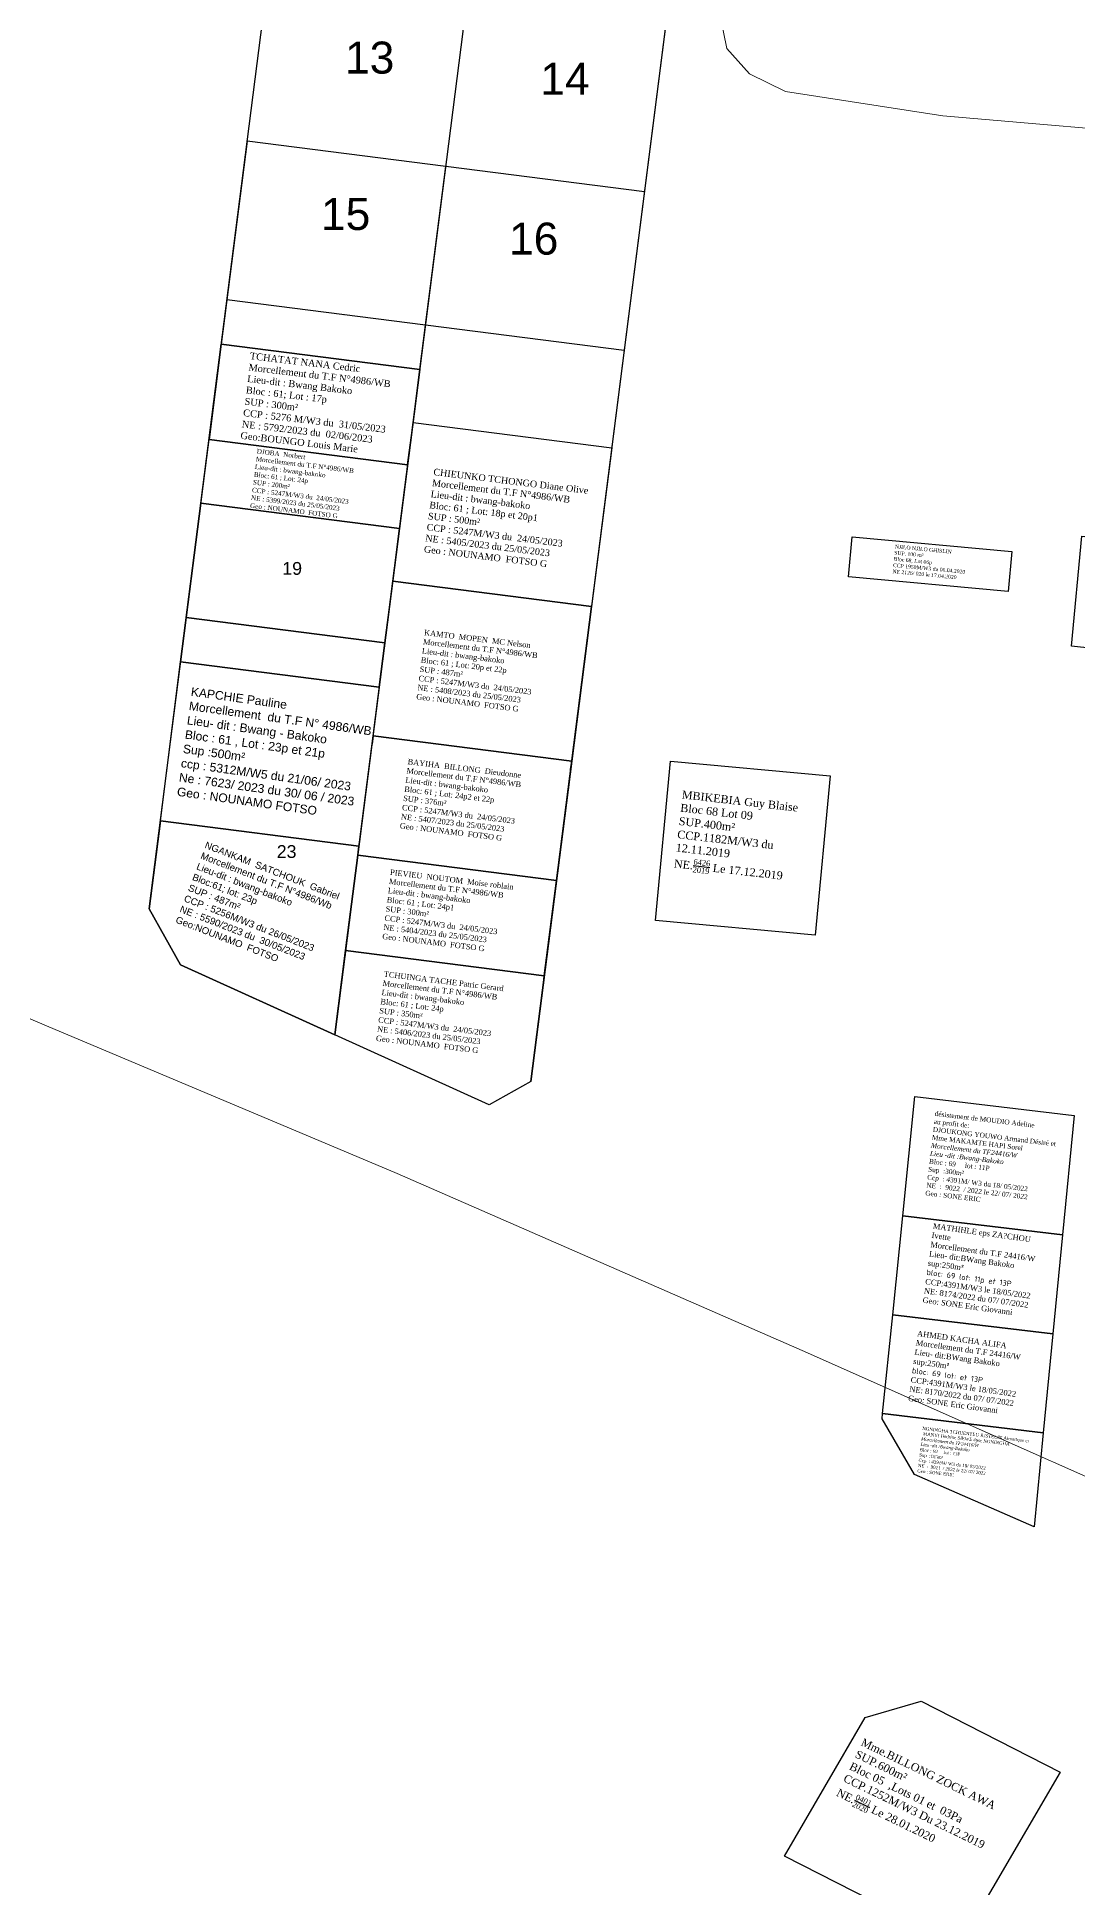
# Model space of a CAD drawing. Header units: millimetres. Extents: x 587399 to 927168, y 438565 to 1444955.
# Drawn here: x 590925 to 591054.9, y 439735.7 to 439966.9 of the extents above; entities that cross this region are included whole.
import ezdxf
from ezdxf.enums import TextEntityAlignment as Align

# ---------------------------------------------------------------- set-up
doc = ezdxf.new("R2010")
doc.units = ezdxf.units.MM
doc.header["$LTSCALE"] = 2
for name, color, linetype in [('Cotation Surface', 7, 'Continuous'), ('Div_Cont', 1, 'Continuous'), ('end maj 26 02 2021', 7, 'Continuous'), ('MAJ DEC 2021', 234, 'Continuous'), ('Parcelle MAJ', 6, 'Continuous')]:
    doc.layers.add(name, color=color, linetype=linetype)
for name, color, linetype, lineweight in [('MAJ APRES LE 13.01.2023', 222, 'Continuous', 30), ('Numérotation', 6, 'Continuous', 9), ('Roads_others', 24, 'Continuous', 9)]:
    doc.layers.add(name, color=color, linetype=linetype, lineweight=lineweight)
doc.styles.add('Arial 2.0', font='arial.ttf', dxfattribs={"width": 0.99, "height": 2})
doc.styles.get("Standard").update_dxf_attribs({"font": 'arial.ttf'})
doc.styles.add('Times 1.0', font='times.ttf', dxfattribs={"width": 0.99, "height": 1})

msp = doc.modelspace()

# ---------------------------------------------------------------- linework, layer by layer
for p, q in [((590993.726, 440089.622), (590962.168, 439842.245)), ((591017.892, 440081.498), (590986.626, 439836.41))]:
    msp.add_line(p, q)
at = {"color": 7}
for p, q in [((591000.808, 439947.583), (590951.212, 439953.912)), ((590998.277, 439927.744), (590948.681, 439934.072))]:
    msp.add_line(p, q, dxfattribs=at)
at = {"color": 2, "lineweight": 30}
msp.add_line((590994.195, 439895.742), (590986.626, 439836.41), dxfattribs=at)
at = {"color": 7, "flags": 128}
for points in [[(591013.566, 440087.09), (591017.892, 440081.498), (590986.626, 439836.41), (590981.431, 439833.517), (590942.891, 439850.98), (590938.971, 439857.994), (590968.302, 440087.826), (590973.893, 440092.153)], [(590947.971, 439928.518), (590972.77, 439925.354), (590970.239, 439905.514), (590945.439, 439908.678)], [(590971.931, 439918.766), (590996.73, 439915.602), (590994.198, 439895.763), (590969.399, 439898.928)], [(590966.934, 439879.604), (590991.733, 439876.439), (590989.829, 439861.519), (590965.03, 439864.682)]]:
    msp.add_lwpolyline(points, close=True, dxfattribs=at)
at = {"flags": 128}
for points in [[(590946.452, 439916.614), (590971.252, 439913.451), (590970.239, 439905.514), (590945.439, 439908.679)], [(591034.6, 439834.53), (591054.46, 439832.16), (591053.01, 439817.26), (591033.08, 439819.64)]]:
    msp.add_lwpolyline(points, close=True, dxfattribs=at)
at = {"color": 150, "flags": 128}
msp.add_lwpolyline([(590945.439, 439908.678), (590970.239, 439905.514), (590967.708, 439885.674), (590942.907, 439888.839)], close=True, dxfattribs=at)
at = {"color": 2, "flags": 128}
msp.add_lwpolyline([(590969.399, 439898.928), (590994.198, 439895.763), (590991.733, 439876.439), (590966.934, 439879.604)], close=True, dxfattribs=at)
at = {"color": 6, "lineweight": 35, "flags": 128}
msp.add_lwpolyline([(590994.198, 439895.763), (590986.626, 439836.412)], dxfattribs=at)
at = {"color": 3, "flags": 128}
msp.add_lwpolyline([(590942.907, 439888.838), (590967.708, 439885.674), (590965.177, 439865.836), (590940.376, 439869.001)], close=True, dxfattribs=at)
at = {"color": 7, "flags": 128}
msp.add_lwpolyline([(590991.733, 439876.439), (590986.626, 439836.41)], dxfattribs=at)
at = {"color": 6, "flags": 128}
for points in [[(591033.08, 439819.64), (591053.01, 439817.26), (591051.82, 439804.88), (591031.82, 439807.27)], [(591031.82, 439807.27), (591051.82, 439804.88), (591050.62, 439792.54), (591030.56, 439794.93)]]:
    msp.add_lwpolyline(points, close=True, dxfattribs=at)
at = {"color": 1, "flags": 128}
msp.add_lwpolyline([(591030.56, 439794.93), (591050.62, 439792.54), (591049.48, 439780.78), (591034.56, 439787.3), (591030.5, 439794.29)], close=True, dxfattribs=at)
at = {"layer": 'Div_Cont', "color": 7}
for p, q in [((590966.934, 439879.604), (590966.802, 439878.572)), ((590991.733, 439876.439), (590966.934, 439879.604)), ((590991.601, 439875.408), (590991.733, 439876.439)), ((590963.512, 439852.78), (590963.4, 439851.907)), ((590988.311, 439849.615), (590963.512, 439852.78)), ((590988.199, 439848.743), (590988.311, 439849.615))]:
    msp.add_line(p, q, dxfattribs=at)
at = {"layer": 'Div_Cont', "color": 7, "flags": 128}
for points in [[(590972.77, 439925.353), (590973.479, 439930.908), (590976.009, 439950.747), (590951.212, 439953.912), (590947.971, 439928.518)], [(590943.616, 439894.394), (590968.417, 439891.23), (590969.267, 439897.896), (590970.239, 439905.513), (590945.439, 439908.678)], [(590967.708, 439885.674), (590968.417, 439891.23), (590943.616, 439894.394), (590942.907, 439888.838)]]:
    msp.add_lwpolyline(points, close=True, dxfattribs=at)
at = {"layer": 'Div_Cont', "color": 6, "flags": 128}
for points in [[(590971.251, 439913.45), (590971.798, 439917.735), (590972.77, 439925.353), (590947.971, 439928.518), (590946.452, 439916.614)], [(590963.512, 439852.78), (590988.311, 439849.615), (590989.829, 439861.519), (590965.03, 439864.683)]]:
    msp.add_lwpolyline(points, close=True, dxfattribs=at)
at = {"layer": 'Div_Cont', "color": 1, "flags": 128}
msp.add_lwpolyline([(590940.376, 439869.001), (590938.971, 439857.994), (590942.891, 439850.98), (590962.168, 439842.245), (590963.512, 439852.78), (590965.03, 439864.683), (590965.177, 439865.836)], close=True, dxfattribs=at)
at = {"layer": 'end maj 26 02 2021', "linetype": 'ByBlock', "flags": 128}
msp.add_lwpolyline([(590973.893, 440092.153), (591013.566, 440087.09), (591017.892, 440081.498), (590986.626, 439836.41), (590981.431, 439833.517), (590942.891, 439850.98), (590938.971, 439857.994), (590968.302, 440087.826)], close=True, dxfattribs=at)
msp.add_lwpolyline([(590973.893, 440092.153), (591013.566, 440087.09), (591017.892, 440081.498), (590986.626, 439836.41), (590981.431, 439833.517), (590942.891, 439850.98), (590938.971, 439857.994), (590968.302, 440087.826)], close=True, dxfattribs=at)
at = {"layer": 'end maj 26 02 2021', "color": 150, "lineweight": -3, "flags": 128}
for points in [[(591026.747, 439904.479), (591046.694, 439902.631), (591046.232, 439897.639), (591026.301, 439899.485)], [(591026.747, 439904.479), (591046.694, 439902.631), (591046.232, 439897.639), (591026.301, 439899.485)], [(591026.747, 439904.479), (591046.694, 439902.631), (591046.232, 439897.639), (591026.301, 439899.485)], [(591026.747, 439904.479), (591046.694, 439902.631), (591046.232, 439897.639), (591026.301, 439899.485)], [(591004.08, 439876.45), (591023.99, 439874.6), (591022.13, 439854.68), (591002.22, 439856.54)], [(591004.08, 439876.45), (591023.99, 439874.6), (591022.13, 439854.68), (591002.22, 439856.54)], [(591004.08, 439876.45), (591023.99, 439874.6), (591022.13, 439854.68), (591002.22, 439856.54)], [(591004.08, 439876.45), (591023.99, 439874.6), (591022.13, 439854.68), (591002.22, 439856.54)], [(591035.367, 439758.995), (591052.728, 439750.117), (591040.107, 439728.492), (591018.295, 439739.646), (591028.395, 439756.953)], [(591035.367, 439758.995), (591052.728, 439750.117), (591040.107, 439728.492), (591018.295, 439739.646), (591028.395, 439756.953)], [(591035.367, 439758.995), (591052.728, 439750.117), (591040.107, 439728.492), (591018.295, 439739.646), (591028.395, 439756.953)], [(591035.367, 439758.995), (591052.728, 439750.117), (591040.107, 439728.492), (591018.295, 439739.646), (591028.395, 439756.953)]]:
    msp.add_lwpolyline(points, close=True, dxfattribs=at)
at = {"layer": 'MAJ APRES LE 13.01.2023', "flags": 128}
for points in [[(590947.971, 439928.517), (590972.77, 439925.354), (590971.253, 439913.45), (590946.452, 439916.614)], [(590971.931, 439918.766), (590996.73, 439915.602), (590994.198, 439895.763), (590969.399, 439898.929)], [(590946.452, 439916.614), (590971.252, 439913.451), (590970.239, 439905.514), (590945.439, 439908.679)], [(590969.399, 439898.928), (590994.198, 439895.763), (590991.733, 439876.439), (590966.934, 439879.603)], [(590942.907, 439888.838), (590967.708, 439885.674), (590965.177, 439865.836), (590940.376, 439869.001)], [(590966.934, 439879.604), (590991.733, 439876.439), (590989.829, 439861.519), (590965.03, 439864.682)], [(590965.03, 439864.683), (590989.829, 439861.519), (590988.31, 439849.615), (590963.512, 439852.78)], [(590963.512, 439852.78), (590988.311, 439849.615), (590986.626, 439836.41), (590981.431, 439833.517), (590962.168, 439842.245)]]:
    msp.add_lwpolyline(points, close=True, dxfattribs=at)
at = {"layer": 'MAJ APRES LE 13.01.2023', "color": 232, "lineweight": 30, "flags": 128}
msp.add_lwpolyline([(590940.376, 439869.001), (590965.177, 439865.836), (590962.168, 439842.245), (590942.891, 439850.98), (590938.971, 439857.994)], close=True, dxfattribs=at)
at = {"layer": 'Parcelle MAJ', "color": 6, "lineweight": 30, "flags": 128}
msp.add_lwpolyline([(591055.44, 439904.55), (591074.03, 439902.53), (591072.41, 439888.82), (591054.14, 439890.81)], close=True, dxfattribs=at)
at = {"layer": 'Roads_others'}
for points in [[(591015.879, 440088.901), (591022.903, 440081.147), (591025.15, 440077.159), (591025.901, 440069.62), (591025.765, 440050.684), (591011.104, 439978.349), (591010.213, 439969.77), (591011.117, 439965.482), (591013.94, 439962.301)], [(591013.94, 439962.301), (591018.416, 439960.094), (591038.07, 439957.074), (591100.091, 439951.741), (591144.838, 439945.727), (591173.573, 439942.274)], [(590721.304, 439927.111), (590723.79, 439928.219), (590726.732, 439928.155), (590730.531, 439926.6), (590735.23, 439923.576), (590741.517, 439920.399), (590770.113, 439912.07), (590776.587, 439909.567), (590817.784, 439889.709), (590843.109, 439877.463), (590849.507, 439873.921), (590853.606, 439872.145), (590858.67, 439870.824), (590866.71, 439868.61), (590926.141, 439843.387), (590969.935, 439824.936), (591020.504, 439802.799), (591082.914, 439775.059), (591155.903, 439748.368), (591203.562, 439727.71)]]:
    msp.add_lwpolyline(points, dxfattribs=at)

# ---------------------------------------------------------------- texts
at = {"char_height": 0.7, "width": 30, "attachment_point": 1, "rotation": 352.1083}
for s, insert in [('\\A1;{\\fTimes New Roman|b0|i0|c0|p18;MATHIHLE eps ZA?CHOU\\PIvette\\P\\C1;Morcellement du T.F 24416/W\\P\\C256;Lieu- dit:BWang Bakoko\\Psup:250m\\fISOCPEUR|b0|i0|c0|p34;²\\Pbloc: 69 lot: 11p et 13P\\fTimes New Roman|b0|i0|c0|p18;\\PCCP:4391M/W3 le 18/05/2022\\PNE: 8174/2022 du 07/ 07/2022\\P\\C1;Geo: SONE Eric Giovanni }', (591036.898, 439818.732)), ('\\A1;{\\fTimes New Roman|b0|i0|c0|p18;AHMED KACHA ALIFA\\P\\C1;Morcellement du T.F 24416/W\\P\\C256;Lieu- dit:BWang Bakoko\\Psup:250m\\fISOCPEUR|b0|i0|c0|p34;²\\Pbloc: 69 lot: et 13P\\fTimes New Roman|b0|i0|c0|p18;\\PCCP:4391M/W3 le 18/05/2022\\PNE: 8170/2022 du 07/ 07/2022\\P\\C1;Geo: SONE Eric Giovanni }', (591034.923, 439805.303))]:
    msp.add_mtext(s, dxfattribs=dict(at, insert=insert))
at = {"layer": 'Cotation Surface', "color": 7, "style": 'Times 1.0', "width": 0.99}
msp.add_text('S=1000 m²', height=0.1, rotation=358.92911, dxfattribs=at).set_placement((590963.559, 439932.174), align=Align.MIDDLE_CENTER)
at = {"layer": 'end maj 26 02 2021', "color": 150, "linetype": 'ByBlock', "lineweight": -3, "ltscale": 0.0014, "attachment_point": 1, "style": 'Times 1.0'}
for s, insert, char_height, width, rotation in [('{\\C256;NJILO NJILO GHISLIN\\PSUP. 100 m²\\PBloc 68, Lot 06p\\PCCP 1950M/W3 du 06.04.2020\\PNE 2126/ 020 le 17.04.2020}', (591032.112, 439903.509), 0.46912, 11.56195, 354.55463), ('{\\C256;NJILO NJILO GHISLIN\\PSUP. 100 m²\\PBloc 68, Lot 06p\\PCCP 1950M/W3 du 06.04.2020\\PNE 2126/ 020 le 17.04.2020}', (591032.112, 439903.509), 0.46912, 11.56195, 354.55463), ('{\\C256;NJILO NJILO GHISLIN\\PSUP. 100 m²\\PBloc 68, Lot 06p\\PCCP 1950M/W3 du 06.04.2020\\PNE 2126/ 020 le 17.04.2020}', (591032.112, 439903.509), 0.46912, 11.56195, 354.55463), ('{\\C256;NJILO NJILO GHISLIN\\PSUP. 100 m²\\PBloc 68, Lot 06p\\PCCP 1950M/W3 du 06.04.2020\\PNE 2126/ 020 le 17.04.2020}', (591032.112, 439903.509), 0.46912, 11.56195, 354.55463), ('\\A1;{\\C7;Mme.BILLONG ZOCK AWA\\PSUP.600m²\\PBloc 05  ,Lots 01 et  03Pa\\PCCP.1252M/W3 Du 23.12.2019\\PNE.\\H0.7x;\\S0401/2020;\\H1.429x; Le 28.01.2020}', (591028.196, 439754.418), 1, 20.21852, 334.07413), ('\\A1;{\\C7;Mme.BILLONG ZOCK AWA\\PSUP.600m²\\PBloc 05  ,Lots 01 et  03Pa\\PCCP.1252M/W3 Du 23.12.2019\\PNE.\\H0.7x;\\S0401/2020;\\H1.429x; Le 28.01.2020}', (591028.196, 439754.418), 1, 20.21852, 334.07413), ('\\A1;{\\C7;Mme.BILLONG ZOCK AWA\\PSUP.600m²\\PBloc 05  ,Lots 01 et  03Pa\\PCCP.1252M/W3 Du 23.12.2019\\PNE.\\H0.7x;\\S0401/2020;\\H1.429x; Le 28.01.2020}', (591028.196, 439754.418), 1, 20.21852, 334.07413), ('\\A1;{\\C7;Mme.BILLONG ZOCK AWA\\PSUP.600m²\\PBloc 05  ,Lots 01 et  03Pa\\PCCP.1252M/W3 Du 23.12.2019\\PNE.\\H0.7x;\\S0401/2020;\\H1.429x; Le 28.01.2020}', (591028.196, 439754.418), 1, 20.21852, 334.07413)]:
    msp.add_mtext(s, dxfattribs=dict(at, insert=insert, char_height=char_height, width=width, rotation=rotation))
at = {"layer": 'end maj 26 02 2021', "color": 150, "lineweight": -3, "insert": (591005.556, 439872.782), "char_height": 1, "width": 17.40825, "attachment_point": 1, "rotation": 353.48447}
msp.add_mtext('\\A1;{\\fTimes New Roman|b0|i0|c0|p18;\\C7;MBIKEBIA Guy Blaise \\PBloc 68 Lot 09\\PSUP.400m²\\PCCP.1182M/W3 du 12.11.2019\\PNE.\\H0.7x;\\S6426/2019;\\H1.429x; Le 17.12.2019}', dxfattribs=at)
msp.add_mtext('\\A1;{\\fTimes New Roman|b0|i0|c0|p18;\\C7;MBIKEBIA Guy Blaise \\PBloc 68 Lot 09\\PSUP.400m²\\PCCP.1182M/W3 du 12.11.2019\\PNE.\\H0.7x;\\S6426/2019;\\H1.429x; Le 17.12.2019}', dxfattribs=at)
msp.add_mtext('\\A1;{\\fTimes New Roman|b0|i0|c0|p18;\\C7;MBIKEBIA Guy Blaise \\PBloc 68 Lot 09\\PSUP.400m²\\PCCP.1182M/W3 du 12.11.2019\\PNE.\\H0.7x;\\S6426/2019;\\H1.429x; Le 17.12.2019}', dxfattribs=at)
msp.add_mtext('\\A1;{\\fTimes New Roman|b0|i0|c0|p18;\\C7;MBIKEBIA Guy Blaise \\PBloc 68 Lot 09\\PSUP.400m²\\PCCP.1182M/W3 du 12.11.2019\\PNE.\\H0.7x;\\S6426/2019;\\H1.429x; Le 17.12.2019}', dxfattribs=at)
at = {"layer": 'MAJ APRES LE 13.01.2023', "attachment_point": 1}
for s, insert, char_height, width, rotation in [('{\\fTimes New Roman|b0|i0|c0|p18;\\C7;TCHATAT NANA Cedric\\P\\C1;Morcellement du T.F N°4986/WB     \\P\\C256;Lieu-dit : Bwang Bakoko\\PBloc : 61; Lot : 17p\\PSUP : 300m²\\PCCP : 5276 M/W3 du  31/05/2023\\PNE : 5792/2023 du  02/06/2023\\P\\C1;Geo:BOUNGO Louis Marie}', (590951.617, 439927.517), 0.85729, 18.40294, 353.24091), ('{\\fTimes New Roman|b0|i0|c0|p18;DJOBA  Norbert  \\C1;\\PMorcellement du T.F N°4986/WB\\C3;   \\P\\C256;Lieu-dit : bwang-bakoko \\PBloc: 61 ; Lot: 24p \\PSUP : 200m²\\PCCP : 5247M/W3 du  24/05/2023\\PNE : 5399/2023 du 25/05/2023 \\P\\C1;Geo : NOUNAMO  FOTSO G}', (590952.45, 439915.474), 0.58588, 14.72671, 353.04524), ('{\\fTimes New Roman|b0|i0|c0|p18;CHIEUNKO TCHONGO Diane Olive  \\C1;\\PMorcellement du T.F N°4986/WB\\C3;   \\P\\C256;Lieu-dit : bwang-bakoko \\PBloc: 61 ; Lot: 18p et 20p1 \\PSUP : 500m²\\PCCP : 5247M/W3 du  24/05/2023\\PNE : 5405/2023 du 25/05/2023 \\P\\C1;Geo : NOUNAMO  FOTSO G}', (590974.53, 439913.017), 0.83337, 20.94765, 353.04524), ('{\\fTimes New Roman|b0|i0|c0|p18;KAMTO  MOPEN  MC Nelson  \\C1;\\PMorcellement du T.F N°4986/WB\\C3;   \\P\\C256;Lieu-dit : bwang-bakoko \\PBloc: 61 ; Lot: 20p et 22p \\PSUP : 487m²\\PCCP : 5247M/W3 du  24/05/2023\\PNE : 5408/2023 du 25/05/2023 \\P\\C1;Geo : NOUNAMO  FOTSO G}', (590973.361, 439892.874), 0.69176, 17.38808, 353.04524), ('\\A1;KAPCHIE Pauline \\PMorcellement  du T.F N° 4986/WB\\PLieu- dit : Bwang - Bakoko  \\PBloc : 61 , Lot : 23p et 21p\\PSup :500m²\\Pccp : 5312M/W5 du 21/06/ 2023\\PNe : 7623/ 2023 du 30/ 06 / 2023\\PGeo : NOUNAMO FOTSO ', (590944.281, 439885.689), 1.08101, 24.96113, 352.08239), ('{\\fTimes New Roman|b0|i0|c0|p18;BAYIHA  BILLONG  Dieudonne  \\C1;\\PMorcellement du T.F N°4986/WB\\C3;   \\P\\C256;Lieu-dit : bwang-bakoko \\PBloc: 61 ; Lot: 24p2 et 22p \\PSUP : 376m²\\PCCP : 5247M/W3 du  24/05/2023\\PNE : 5407/2023 du 25/05/2023 \\P\\C1;Geo : NOUNAMO  FOTSO G}', (590971.303, 439876.745), 0.69176, 17.38808, 353.04524), ('{\\fTimes New Roman|b0|i0|c0|p18;PIEVIEU  NOUTOM  Moise roblain  \\C1;\\PMorcellement du T.F N°4986/WB\\C3;   \\P\\C256;Lieu-dit : bwang-bakoko \\PBloc: 61 ; Lot: 24p1 \\PSUP : 300m²\\PCCP : 5247M/W3 du  24/05/2023\\PNE : 5404/2023 du 25/05/2023 \\P\\C1;Geo : NOUNAMO  FOTSO G}', (590969.11, 439862.926), 0.69176, 17.38808, 353.04524), ('{\\fTimes New Roman|b0|i0|c0|p18;TCHUINGA TACHE Patric Gerard  \\C1;\\PMorcellement du T.F N°4986/WB\\C3;   \\P\\C256;Lieu-dit : bwang-bakoko \\PBloc: 61 ; Lot: 24p \\PSUP : 350m²\\PCCP : 5247M/W3 du  24/05/2023\\PNE : 5406/2023 du 25/05/2023 \\P\\C1;Geo : NOUNAMO  FOTSO G}', (590968.326, 439850.201), 0.69176, 17.38808, 353.04524)]:
    msp.add_mtext(s, dxfattribs=dict(at, insert=insert, char_height=char_height, width=width, rotation=rotation))
at = {"layer": 'MAJ APRES LE 13.01.2023', "color": 232, "lineweight": 30, "insert": (590946.15, 439866.423), "char_height": 0.85837, "width": 18.63294, "attachment_point": 1, "rotation": 338.67602}
msp.add_mtext('\\A1;{\\C7;NGANKAM  SATCHOUK  Gabriel}\\P{\\C1;Morcellement du T.F N°4986/Wb      \\P\\C7;Lieu-dit : bwang-bakoko\\PBloc:61; lot: 23p\\PSUP : 487m²\\PCCP : 5256M/W3 du 26/05/2023\\PNE : 5590/2023 du  30/05/2023\\C256;\\P\\C1;Geo:NOUNAMO  FOTSO}', dxfattribs=at)
at = {"layer": 'MAJ DEC 2021', "width": 41.25685, "attachment_point": 1, "rotation": 353.24085}
for s, insert, char_height in [('{\\fTimes New Roman|b0|i0|c0|p18;\\H0.6x;désistement de MOUDIO Adeline\\Pau profit de:\\PDJOUKONG YOUWO Armand Désiré et\\PMme MAKAMTE HAPI Sorel\\P\\fTimes New Roman|b0|i1|c0|p18;\\C1;Morcellement du TF24416/W\\P\\C7;Lieu -dit :Bwang-Bakoko\\P\\fTimes New Roman|b0|i0|c0|p18;\\C256;Bloc : 69     lot : 11P\\PSup  :300m²\\PCcp  : 4391M/ W3 du 18/ 05/2022\\PNE  :  9022  / 2022 le 22/ 07/ 2022\\PGeo : SONE ERIC}', (591037.106, 439832.726), 1), ('{\\fTimes New Roman|b0|i0|c0|p18;NGNINGHA TCHUENTEU JUSTELIN Aimerique et\\P MANYI Hedrine SIEWE épse NGNINGHA\\P\\fTimes New Roman|b0|i1|c0|p18;\\C1;Morcellement du TF24416/W\\P\\C7;Lieu -dit :Bwang-Bakoko\\P\\fTimes New Roman|b0|i0|c0|p18;\\C256;Bloc : 69     lot : 13P\\PSup  :165m²\\PCcp  : 4391M/ W3 du 18/ 05/2022\\PNE  :  9021  / 2022 le 22/ 07/ 2022\\PGeo : SONE ERIC}', (591035.548, 439793.289), 0.4)]:
    msp.add_mtext(s, dxfattribs=dict(at, insert=insert, char_height=char_height))
at = {"layer": 'Numérotation', "style": 'Arial 2.0', "width": 0.99}
for s, height, p in [('13', 4, (590966.515, 439964.34)), ('14', 4, (590990.898, 439961.698)), ('15', 4, (590963.512, 439944.771)), ('16', 4, (590986.993, 439941.724)), ('19', 1.6, (590956.835, 439900.52)), ('23', 1.6, (590956.138, 439865.144))]:
    msp.add_text(s, height=height, dxfattribs=at).set_placement(p, align=Align.MIDDLE)

doc.saveas('drawing.dxf')
